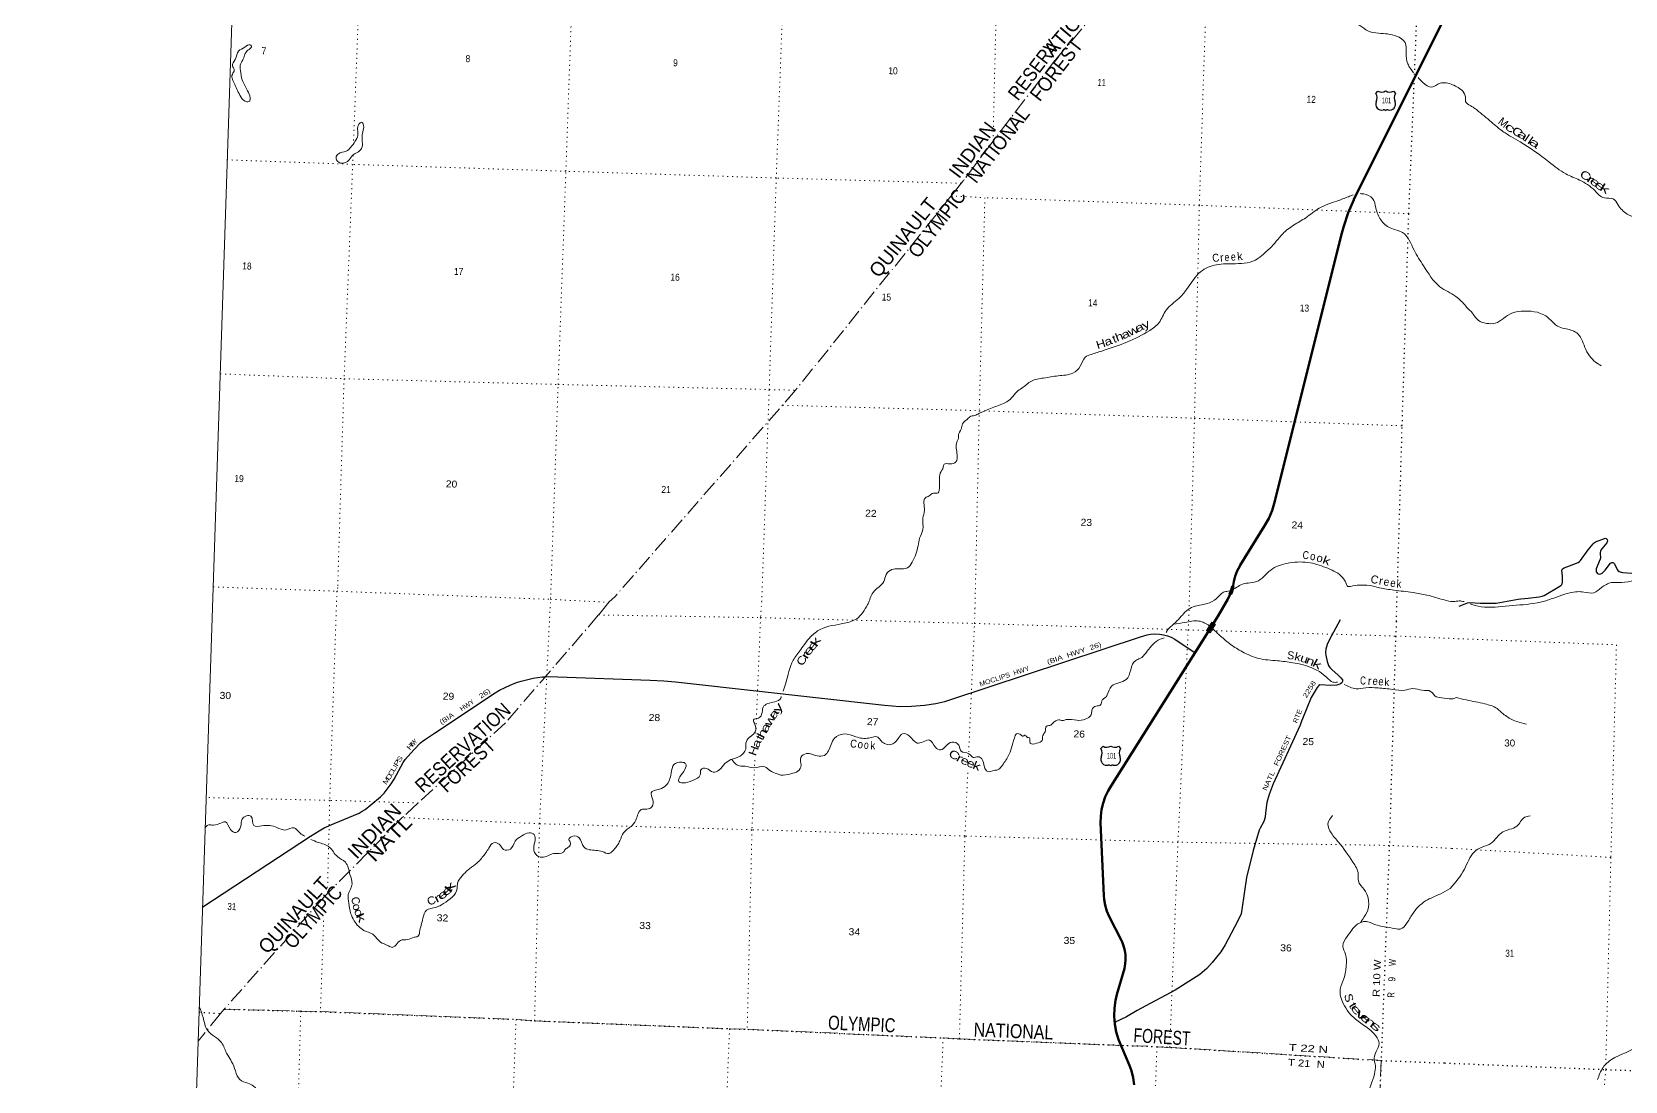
# Model space of a CAD drawing. Header units: feet. Extents: x -751810 to -497223, y -177792 to 12311.
# Drawn here: x -751810 to -711982, y -45968 to -19722 of the extents above; entities that cross this region are included whole.
import ezdxf
from ezdxf.enums import TextEntityAlignment as Align

# ---------------------------------------------------------------- set-up
doc = ezdxf.new("R2010")
doc.units = ezdxf.units.FT
doc.header["$LTSCALE"] = 80
doc.linetypes.add('DOT_DASHED', pattern=[7.7, 5, -1.2, 0.3, -1.2])
doc.linetypes.add('DOTTED', pattern=[1.5, 0.3, -1.2])
for name, color, linetype, lineweight in [('16', 7, 'Continuous', 25), ('20', 7, 'Continuous', 70), ('29', 7, 'Continuous', 25), ('39', 7, 'Continuous', 13), ('4', 7, 'Continuous', 13), ('44', 7, 'DOT_DASHED', 13), ('57', 7, 'Continuous', 13), ('6', 7, 'DOTTED', 25), ('7', 7, 'DOTTED', 13)]:
    doc.layers.add(name, color=color, linetype=linetype, lineweight=lineweight)
doc.layers.add('30', color=7, linetype='Continuous')
doc.layers.add('41', color=7, linetype='Continuous')

msp = doc.modelspace()

# ---------------------------------------------------------------- linework, layer by layer
at = {"layer": '16'}
for p, q in [((-718211.97, -21262.27), (-718160.66, -21203.51)), ((-717968.9, -21197.54), (-717969.18, -21197.74)), ((-717776.81, -21203.42), (-717725.42, -21262.27)), ((-725084.42, -37650.65), (-725033.11, -37591.89)), ((-724841.35, -37585.92), (-724841.63, -37586.12)), ((-724649.26, -37591.8), (-724597.87, -37650.65))]:
    msp.add_line(p, q, dxfattribs=at)
for centre, radius, start, end in [((-718065.76, -21527.8), 151.42, 159.09177, 283.81923), ((-718404.95, -21372.9), 222.05, 332.97043, 29.75871), ((-718069.58, -21045.85), 182.07, 239.97227, 303.45418), ((-717867.8, -21046.35), 181.52, 236.33975, 300.08743), ((-717867.81, -21045.85), 182.07, 236.54582, 236.59441), ((-717871.64, -21527.8), 151.42, 256.18077, 20.90823), ((-717532.45, -21372.9), 222.05, 150.24129, 207.02957), ((-725277.4, -37761.28), 222.05, 332.97043, 29.75871), ((-724942.03, -37434.23), 182.07, 239.97227, 303.45418), ((-724740.25, -37434.73), 181.52, 236.33975, 300.08743), ((-724740.26, -37434.23), 182.07, 236.54582, 236.59441), ((-724404.9, -37761.28), 222.05, 150.24129, 207.02957), ((-724938.21, -37916.18), 151.42, 159.09177, 283.81923), ((-724744.09, -37916.18), 151.42, 256.18077, 20.90823)]:
    msp.add_arc(centre, radius, start, end, dxfattribs=at)
for centre, major_axis, start_param, end_param in [((-718010.42, -21726.62), (-19.56, 51.67), 4.95877769, 6.28318531), ((-717926.97, -21726.62), (19.56, 51.67), 0, 1.32637542), ((-724882.87, -38115), (-19.56, 51.67), 4.95877769, 6.28318531), ((-724799.42, -38115), (19.56, 51.67), 0, 1.32637542)]:
    msp.add_ellipse(centre, major_axis=major_axis, ratio=0.929097, start_param=start_param, end_param=end_param, dxfattribs=at)
at = {"layer": '20'}
for points in [[(-722154.01, -34331.37), (-721917.79, -33916.12), (-721860.27, -33805.58), (-721814.61, -33689.63), (-721781.33, -33569.54), (-721763.47, -33468.52), (-721727.51, -33335.53), (-721677.84, -33207.04), (-721615.02, -33084.44), (-721601.84, -33062.25), (-720995.79, -32081.21), (-720892.67, -31893.56), (-720809.73, -31696.16), (-720754.79, -31518.52), (-719064.07, -24760.51), (-719017.43, -24582.86), (-718909.13, -24248.48), (-718766.47, -23927.26), (-718760.87, -23916.31), (-715766.56, -17897.55), (-715710.94, -17765.33), (-715673.47, -17643.99), (-715605.03, -17401.25)], [(-724254.39, -46060.08), (-724279.29, -45884.85), (-724322.37, -45713.18), (-724370.51, -45577.44), (-724650.75, -44924.66), (-724706.28, -44734.68), (-724741.64, -44539.95), (-724756.46, -44342.58), (-724750.56, -44144.75), (-724724.02, -43948.62), (-724689.93, -43801.01), (-724499.35, -43148.4), (-724479.69, -43036.55), (-724471.83, -42923.26), (-724475.85, -42809.77), (-724491.72, -42697.33), (-724519.25, -42587.15), (-724558.15, -42480.46), (-724570.43, -42452.66), (-724878.45, -41850.53), (-724935.87, -41712.15), (-724978.51, -41568.53), (-725005.9, -41421.24), (-725015.48, -41322.77), (-725094.11, -39505.2), (-725090.39, -39339.83), (-725069.41, -39175.76), (-725031.39, -39014.79), (-724976.75, -38858.67), (-724906.1, -38709.11), (-724829.86, -38582.11), (-722401.71, -34729.87), (-722154.01, -34331.37)]]:
    msp.add_lwpolyline(points, dxfattribs=at)
at = {"layer": '29'}
for p, q in [((-728837.02, -36423.27), (-724096, -34851.07)), ((-738663.81, -35852.78), (-736357.18, -35940.1)), ((-735493.07, -36003.92), (-730498.07, -36566.11)), ((-741745.72, -37265.52), (-740231.31, -36253.38)), ((-747539.83, -41607.3), (-744840.53, -39836.66))]:
    msp.add_line(p, q, dxfattribs=at)
for points in [[(-716133.03, -34085.13), (-715922.75, -34000.6), (-715868.23, -33995.03), (-715605.15, -34011.16), (-715379.33, -34016.36), (-715210, -34008.48), (-715111.47, -33998.16), (-714658.7, -33909.98), (-714590.5, -33903.48), (-714402.82, -33891.13), (-714129.76, -33857.26), (-714056.21, -33839.07), (-714005.01, -33819.37), (-713614.12, -33587.32), (-713585.13, -33562.28), (-713566.7, -33543.26), (-713558.55, -33530.76), (-713554.89, -33513.71), (-713551.9, -33496.23), (-713550.91, -33450.92), (-713546, -33333.82), (-713562.47, -33186.4), (-713559.05, -33169.28), (-713546.25, -33153.52), (-713502.93, -33129.88), (-713375.25, -33081.46), (-713152.46, -32991.99), (-713119.98, -32970.32), (-713100.42, -32949.03), (-712902.68, -32675.36), (-712778.18, -32526.23), (-712746.36, -32496.54), (-712720.76, -32480.78), (-712502.21, -32392.14), (-712485.1, -32390.33), (-712454.96, -32396.08), (-712435.27, -32421.69), (-712425.42, -32449.26), (-712430.12, -32478.56), (-712443.14, -32506.39), (-712565.52, -32649.49), (-712588.85, -32685.66), (-712596.72, -32713.24), (-712604.6, -32742.79), (-712608.91, -32783), (-712599.67, -32872.8), (-712607.67, -32907.82), (-712674.17, -33066.78), (-712709.16, -33153.79), (-712707.97, -33178.14), (-712704.64, -33230.87), (-712670.56, -33272.7), (-712655.74, -33282.06), (-712616.1, -33283.91), (-712586.29, -33279.39), (-712560.29, -33264.82), (-712481.47, -33185.4), (-712352.09, -33014.29), (-712316.52, -32993.45), (-712289.81, -32996.12), (-712271.11, -33004.14), (-712249.86, -33025.48), (-712184.98, -33170.37), (-712164.27, -33196.55), (-712129.55, -33217.93), (-712084.14, -33233.96), (-712040.76, -33241.21), (-711814.1, -33262.27)], [(-719102.03, -34428.56), (-719378.36, -34941.9), (-719432.01, -35049.72), (-719461.87, -35159.64), (-719470.1, -35249.8), (-719465.34, -35311.73), (-719427.25, -35473.69), (-719393.92, -35573.73), (-719360.59, -35621.37), (-719312.98, -35673.77), (-719152.86, -35814.47), (-719089.19, -35883.38), (-719050.9, -35928.39), (-719046.34, -35973.89), (-719060.62, -36002.47), (-719097.43, -36031.07), (-719189.18, -36064.4), (-719336.78, -36073.93), (-719611.9, -36059.14), (-719641.51, -36073.93), (-719682.9, -36120.84), (-719832.31, -36374.38), (-720049.47, -36902.38), (-720076, -36959.63), (-720105.74, -37064.79), (-720781.24, -38529.72), (-720884.22, -38798.79), (-720935.52, -38997.75), (-720976.31, -39253.1), (-720984.21, -39365.68), (-721011.74, -39476.54), (-721103.24, -39637.21), (-721129.42, -39693.08), (-721277.16, -40197.45), (-721444.27, -40877.67), (-721562, -41677.99), (-721579.37, -41785.65), (-721670.78, -41971.08), (-721979.32, -42557.38), (-722092.96, -42734.62), (-722303.26, -43000.07), (-722436.41, -43148.08), (-722611.44, -43296.17), (-723229.89, -43695.73), (-723964.51, -44081.17), (-724178.95, -44204.03), (-724449.08, -44359.04), (-724744.49, -44501.99)], [(-724096, -34851.07), (-723926.62, -34804.34), (-723844.49, -34790.06), (-723736.16, -34782.9), (-723620.7, -34790.06), (-723524.28, -34804.34), (-723425.49, -34832.93), (-723331.45, -34866.27), (-723239.79, -34913.92), (-722732.85, -35255.22)], [(-740231.31, -36253.38), (-740123.63, -36190.59), (-739981.97, -36119.13), (-739854.61, -36061.97), (-739696.29, -36000.04), (-739576.07, -35961.93), (-739410.61, -35919.05), (-739276.1, -35888.09), (-739172.54, -35871.42), (-739045.17, -35857.13), (-738988.04, -35852.36), (-738886.86, -35847.6), (-738663.81, -35852.78)], [(-736357.18, -35940.1), (-736014.56, -35952.4), (-735724.11, -35976.22), (-735493.07, -36003.92)], [(-730498.07, -36566.11), (-730112.83, -36595.52), (-729822.39, -36590.76), (-729493.85, -36562.17), (-729212.93, -36519.3), (-728989.14, -36471.66), (-728837.02, -36423.27)], [(-744840.53, -39836.66), (-744631.46, -39703.87), (-744499.33, -39632.42), (-744250.55, -39522.85), (-743631.58, -39265.61), (-743549.43, -39217.97), (-743480.39, -39170.33), (-743336.37, -39056), (-743098.29, -38853.54), (-743048.3, -38808.29), (-743003.08, -38760.65), (-742828.09, -38527.22), (-742755.49, -38417.66), (-742526.95, -37998.44), (-742475.75, -37922.22), (-742260.31, -37684.03), (-742091.27, -37507.78), (-742050.81, -37474.43), (-741993.66, -37431.56), (-741745.72, -37265.52)]]:
    msp.add_lwpolyline(points, dxfattribs=at)
at = {"layer": '39'}
msp.add_lwpolyline([(-721726.31, -33638.39), (-721816.85, -33690.95), (-721904.98, -33715.88)], dxfattribs=at)
for points in [[(-724390.79, -15437.44), (-724323.61, -15551.65), (-724210.11, -15662.87), (-724043.32, -15731.32), (-723964.29, -15933.92), (-723735.04, -16224.62), (-723414.7, -16407.32), (-723238.22, -16566.28), (-722752.84, -16807.37), (-722512.4, -16975.99), (-722462.8, -17075.55), (-722412.3, -17217.24), (-722142.24, -17404.68), (-721771.76, -17743.11), (-721658.07, -17924.54), (-721490.76, -17972.95), (-721370.99, -17919.85), (-721195.42, -17804), (-720982.38, -17791.4), (-720668.43, -17833.53), (-720582.88, -17880.23), (-720317.93, -17936.78), (-720067.42, -17949.2), (-719875.66, -18060.42), (-719774.63, -18265.59), (-719615.73, -18406.05), (-719441.41, -18570.98), (-719298.22, -19007.9), (-719100.61, -19357.95), (-718876.86, -19474), (-718612.39, -19567.02), (-718417.14, -19698.38), (-718147.72, -19755.42), (-717694.17, -19831.21), (-717483.44, -19985.04), (-717458.16, -20248.44), (-717415.04, -20520.33), (-717268.54, -20746.85)], [(-746596.35, -20692.09), (-746602.89, -20557.53), (-746511.83, -20373.32), (-746455.95, -20230.34), (-746325.2, -20063.19), (-746356.81, -20044.33), (-746482.76, -20103.28), (-746641.87, -20203.51), (-746729.65, -20415.89), (-746795.87, -20570.65), (-746748.59, -20682.17), (-746797.42, -20785.23), (-746739.74, -21037.43), (-746587.16, -21344.21), (-746431.91, -21470.54), (-746358.99, -21444.32), (-746353.16, -21374.27), (-746416.77, -21196.13), (-746550.23, -20925.94), (-746596.35, -20692.09)], [(-717158.88, -20864.05), (-717039.91, -20989.26), (-716816.12, -21103.3), (-716608.92, -21006.31), (-716452.25, -21000.29), (-716154.31, -21118.24), (-716011.14, -21246.26), (-715973.68, -21349.51), (-715970.58, -21461.92), (-715856.87, -21565.12), (-715783.76, -21609.11), (-715739.31, -21637.99)], [(-715739.31, -21637.99), (-715370.14, -21938.7), (-715067.8, -22191.65), (-714840.9, -22338.18), (-714609.67, -22472.77), (-713886.5, -22975.74), (-713466.95, -23273.93), (-713119.88, -23429.64), (-712741.55, -23692.6), (-712501.62, -23877.64), (-712285.51, -23901.37), (-712162.84, -24043.16), (-711934.33, -24280.12), (-711708.58, -24394.48), (-711515.74, -24614.44), (-711401.87, -24860.44), (-711319.28, -25075.5), (-711261, -25223.64), (-711228.23, -25425.34), (-711211.75, -25560.34)], [(-743732.68, -22466.3), (-743662.45, -22311.65), (-743637.18, -22033.49), (-743565.69, -21985.17), (-743521.28, -22052.5), (-743553.49, -22288.36), (-743570.55, -22636.93), (-743665.34, -22732.79), (-743779.46, -22800.07), (-743874.97, -22923.99), (-744071.88, -23011.22), (-744159.02, -22966.87), (-744206.66, -22869.37), (-744143.96, -22772.69), (-743955.59, -22705.31), (-743834.58, -22604.1), (-743732.68, -22466.3)], [(-718778.56, -23795.05), (-718899.9, -23846.05), (-719191.68, -23954.92), (-719629.76, -24134.26), (-719962.97, -24370.44), (-720268.86, -24559.18), (-720541.34, -24774.85), (-720865.89, -25141.62), (-720980.89, -25242.98), (-721163.42, -25394.76), (-721724.59, -25522.81), (-722194.77, -25546.88), (-722594.66, -25723.19), (-722947.36, -26169.48), (-723139.72, -26391.21), (-723458.34, -26683.92), (-723632.94, -26994.36), (-723866.8, -27190.96), (-725027.67, -27694.79), (-725325.1, -27789.48), (-725477.48, -27861.8), (-725601.72, -28087.28), (-725788.72, -28257), (-726153.71, -28325.88), (-726520.34, -28380.68), (-726821.32, -28457.22), (-727064.74, -28635.53), (-727189.4, -28722.6), (-727319.89, -28879.72), (-727485.54, -28999.84), (-727645.78, -29065.94), (-727966.21, -29196.14), (-728167.13, -29283.27), (-728268.49, -29322.79), (-728341.09, -29336.98), (-728423.18, -29407.09), (-728544.66, -29526.33), (-728578.22, -29659.86), (-728646.19, -29804.55), (-728643.74, -29864.78), (-728689.02, -29985.98), (-728681.08, -30299.09), (-728711.77, -30476.82), (-728855.61, -30529.3), (-729008.38, -30539.43), (-729026.34, -30613.18), (-729102.33, -30757.66), (-729119.45, -30953.79), (-729131.65, -31192.17), (-729157.32, -31253.69), (-729273.94, -31262.74), (-729377.98, -31328.28), (-729473.48, -31373.97), (-729497.68, -31688.26), (-729538.97, -31887.79), (-729538.33, -32172.63), (-729618.14, -32387.21), (-729657.22, -32578.77), (-729804.23, -32986.19), (-729922.33, -33129.59), (-730139.63, -33152.11), (-730314.72, -33171.7), (-730456.46, -33298.45), (-730515.13, -33471.45), (-730641.09, -33608.63), (-730781.04, -33743.45), (-730852.91, -33884.03), (-730877.1, -33965.64), (-730895.89, -34007.53), (-730920.11, -34049.82)], [(-715898.02, -26661.89), (-715960.62, -26586.73), (-716217.42, -26339.72), (-716610.5, -26099), (-717022.23, -25570.96), (-717257, -25183.85), (-717548.48, -24739.12), (-717854.6, -24626.99), (-718088.25, -24428.45), (-718212.86, -24126.4), (-718297.02, -23889.56), (-718516.86, -23777.63), (-718602.9, -23768.57)], [(-715898.02, -26661.89), (-715826.55, -26726.94), (-715649.59, -26940.45), (-715450.85, -27013.94), (-715227.98, -27009.73), (-714813.81, -26755.46), (-714497.45, -26707.5), (-714177.16, -26737.98), (-714016.26, -26800.44), (-713839.28, -26937.63), (-713674.56, -27082.53), (-713497.5, -27141.4), (-713193.44, -27253.8), (-713071.04, -27405.62), (-712990.29, -27614.61), (-712873.45, -27824.54), (-712719.23, -27987.24), (-712579.03, -28073.26)], [(-721726.31, -33638.39), (-721585.61, -33553.58), (-721407.84, -33507.99), (-721200.25, -33473.18), (-720841.58, -33183.5), (-720437.94, -33017.32), (-719913.62, -32994.64), (-719463.38, -33120.49), (-719085.55, -33330.74), (-718958.09, -33522.55), (-718917.74, -33591.78), (-718851.51, -33591.47), (-718623.97, -33561.19), (-718373.36, -33569.61), (-718123.99, -33626.14), (-717762.33, -33685.54), (-717284.35, -33747.92), (-716938.83, -33810.92), (-716502.52, -33932.4), (-716280.76, -33970.17), (-716129.29, -33951.96)], [(-715858.05, -34030.82), (-715810.42, -34048.14), (-715500.95, -34108.46), (-714791.57, -34072.8), (-714100.95, -33988.45), (-713562.47, -33813.75), (-713172.79, -33725.54), (-713014.46, -33733.7), (-712766.05, -33750.25), (-712571.95, -33620.77), (-712321.86, -33498.77), (-712159.25, -33497), (-711829.17, -33461.46), (-711503.62, -33369.56)], [(-723041.62, -34302.68), (-723021.81, -34278.95), (-722861.06, -34142.73), (-722686.79, -34076.99), (-722434.51, -34021.27), (-722196.56, -33898.99), (-722025.91, -33740.89), (-721904.98, -33715.88)], [(-730920.11, -34049.82), (-731190.82, -34400.2), (-731499.53, -34516.48), (-732100.27, -34669.39), (-732347.18, -34857.82), (-732590.24, -35172.68), (-732775.55, -35439.28), (-732964.97, -36012.46), (-733029.52, -36209.68)], [(-716129.29, -33951.96), (-716011.11, -33972.59), (-716008.64, -33973.03)], [(-723041.62, -34302.68), (-723343.28, -34604.61), (-723443.29, -34717.63), (-723455.37, -34750.96)], [(-722289.15, -34660.56), (-722379.73, -34579.73), (-722636.48, -34459.15), (-722984.62, -34493.96), (-723276.92, -34538.6)], [(-723504.92, -34882.84), (-723655.19, -34939.27), (-723962.63, -35260.05), (-724109.51, -35395.61), (-724217.36, -35442.23), (-724341.5, -35678.75), (-724453.89, -35923.67), (-724818.34, -36088.25), (-724927.74, -36303.2), (-724998.83, -36391.1), (-725052.38, -36433.46), (-725094.55, -36556.37), (-725214.02, -36590.59), (-725296.14, -36648.06), (-725331.42, -36805.27), (-725467.23, -36909.12), (-725690.94, -36941.95), (-725953.14, -36925.43), (-726046.1, -36946.47), (-726139.87, -36931.4), (-726285.03, -37014.89), (-726363.09, -37070.49), (-726448.03, -37091.79), (-726480.64, -37229.05), (-726537.85, -37321.41), (-726555.97, -37445.1), (-726692.66, -37514.84), (-726851.27, -37519.72), (-726862.52, -37435.16), (-726874.62, -37376.64), (-726922.51, -37369.07), (-726976.89, -37315.19), (-727047.87, -37338.94), (-727088.82, -37303.54), (-727192.41, -37282.14), (-727250.01, -37386.51), (-727403.41, -37840.58), (-727574.36, -38097.63), (-727667.37, -38180.81), (-727750.04, -38194.17), (-727915.52, -38224.88), (-727999.84, -38105.88), (-728061.55, -37909.44), (-728156, -37854.26), (-728278.87, -37870.32), (-728388.16, -37778.57), (-728576.65, -37716.33), (-728639.81, -37563.94), (-728813.8, -37488.14), (-728955.16, -37577.77), (-729091.03, -37683.61), (-729225.15, -37615.12), (-729369.66, -37436.03), (-729531.6, -37480.9), (-729680.99, -37510.13), (-729873.78, -37335.49), (-730046.44, -37279.78), (-730156.73, -37400.49), (-730338.13, -37548.95), (-730495.75, -37523.79), (-730597.22, -37438.32), (-730662.96, -37364.02), (-730884.28, -37384.91), (-731210.2, -37354.29), (-731502.73, -37284.67), (-731742.79, -37387.13), (-731830.43, -37550.67), (-731999.77, -37819.8), (-732178.75, -37834.04), (-732447.51, -37773.2), (-732589.06, -37868.84), (-732581.58, -38067.54), (-732660.68, -38215.31), (-732835.23, -38277.81), (-733087.13, -38313.74), (-733178.37, -38282.71), (-733360.11, -38198.64), (-733487.5, -38108.31), (-733758.97, -38129.58), (-733982.24, -38088.26), (-734118.48, -38083.84), (-734211.2, -38036.73), (-734273.19, -37970.58), (-734315.88, -37920.21)], [(-719173.99, -35989.03), (-719291.31, -35986.87), (-719436, -35873.93), (-720288.15, -35501.51), (-720673.65, -35452.92), (-721147.03, -35393.47), (-721550.66, -35226.03), (-721843.5, -35044.14), (-722093.34, -34835.58), (-722292.33, -34657.81)], [(-716700.1, -36357.26), (-716704.11, -36355.42), (-716844, -36218.59), (-717055.71, -36191.67), (-717288.94, -36148.03), (-717490.88, -36189.59), (-717795.09, -36169.7), (-718158.94, -36133.84), (-718467.69, -36129.84), (-718709.1, -36152.08), (-719002.12, -36045.15)], [(-733075.65, -36350.61), (-733087.67, -36387.34), (-733241.11, -36478.58), (-733528.31, -36611.59), (-733568.59, -36798.71), (-733645.7, -36886.42), (-733771.44, -36928.44), (-733748.1, -37011.39), (-733729.27, -37230.49), (-733831.08, -37337.44), (-733949.78, -37469.9), (-733966.15, -37661.81), (-734106.41, -37839.68), (-734335.92, -37926.45), (-734483.61, -38025.89), (-734633.29, -38185.41), (-734781.6, -38242.74), (-734950.86, -38145.04), (-735082.15, -38172.86), (-735100.48, -38302.56), (-735295.84, -38448.57), (-735538.45, -38506.85), (-735639.51, -38469.5), (-735611.83, -38360.14), (-735485.2, -38169.81), (-735468.35, -38024.02), (-735561.59, -37992.94), (-735759.92, -38046.64), (-735829.37, -38266.89), (-735953.63, -38567.56), (-736121.23, -38662.35), (-736331.03, -38759.78), (-736293.85, -38909.32), (-736308.35, -39105.3), (-736436.56, -39161.28), (-736579.47, -39176.69), (-736637.82, -39242.95), (-736694.81, -39389.44), (-736805.14, -39572.29), (-737019.73, -39753.75), (-737110.63, -39955.27), (-737260.42, -40178.93), (-737379.87, -40273.28), (-737550.78, -40225.64), (-737714.28, -40196.28), (-738014.3, -40110.38), (-738126.97, -39878.21), (-738290.27, -39842.84), (-738385.22, -39923.95), (-738342.11, -40015.56), (-738389.36, -40110.24), (-738469.49, -40167.78), (-738524.03, -40240.18), (-738759.9, -40276.63), (-739059.8, -40369.14), (-739215.63, -40289.92), (-739260.67, -40196.24), (-739239.7, -39986.45), (-739257.52, -39797.44), (-739378.55, -39757.43), (-739561.58, -39833.68), (-739726.3, -39962.65), (-739849.25, -40163.12), (-740018.08, -40173.68), (-740126.04, -40041.89), (-740265.3, -40007.31), (-740386.07, -40141.7), (-740549.95, -40366.91), (-740649.96, -40479.93), (-740816.81, -40612.84), (-741121.79, -40919.67), (-741169.1, -41016.35), (-741177.54, -41150.39), (-741522.97, -41528.07), (-741710.53, -41620.21), (-741943.52, -41690.83), (-742032.48, -41894.41), (-742118.12, -42240.43), (-742157.76, -42347.39), (-742250.72, -42368.43), (-742425.14, -42426.92), (-742559.84, -42436.58), (-742676.95, -42520.98), (-742800.6, -42621.21), (-742897.59, -42581.98), (-743095.03, -42487.38), (-743289.23, -42294.65), (-743508.72, -42199.34), (-743749.35, -41954.99), (-743843.51, -41769.52)], [(-716205.38, -36370.74), (-716240.8, -36388.21), (-716434.65, -36398.52), (-716700.1, -36357.26)], [(-716205.38, -36370.74), (-715951.94, -36432.73), (-715491.3, -36530.58), (-715184.39, -36648.24), (-715032.99, -36777.58), (-714777.66, -36936.11), (-714444.22, -37042.42)], [(-744984.19, -39839.6), (-745105.03, -39764.15), (-745255.13, -39632.99), (-745477.51, -39685.91), (-745682.09, -39625.16), (-746063.64, -39578.7), (-746263.99, -39572.21), (-746334.52, -39339.39), (-746442.58, -39331.88), (-746555.56, -39412.41), (-746590.22, -39611.74), (-746706.98, -39746.27), (-746846.99, -39673.57), (-746973, -39481.06), (-747133.2, -39533.99), (-747310.64, -39562.31), (-747408.94, -39563.14), (-747474.43, -39627.51)], [(-719295.2, -39322.32), (-719410.34, -39529.07), (-719331.73, -39760.13), (-719144.86, -39992.71), (-718788.15, -40487.38), (-718653.68, -40788.41), (-718651.36, -40960.88), (-718504.09, -41178.14), (-718406.66, -41385.76), (-718416.65, -41688.13), (-718542.46, -41914.57), (-718587.95, -41990.48)], [(-716356.67, -41147.37), (-715999, -40663.6), (-715754.78, -40237.08), (-715559.78, -40115.63), (-715331.15, -40015.3), (-715040.77, -39733.26), (-714690.02, -39592.07), (-714492.03, -39367.87), (-714359.97, -39331.32)], [(-743843.51, -41769.52), (-743889.27, -41515.47), (-743900.29, -41302.63), (-743805.01, -41029.09), (-743857.51, -40796.86), (-743973.74, -40490.4), (-744169.73, -40351.75), (-744374.5, -40114.58), (-744651.35, -39995.35), (-744837.34, -39920.68)], [(-716356.67, -41147.37), (-716590.03, -41280.31), (-716971.04, -41460.39), (-717300.92, -41792.47), (-717449.1, -42028.21), (-717602, -42163.57), (-717735.97, -42151.21), (-718245.97, -42046.47), (-718520.47, -41977.43), (-718609.69, -42006.61), (-718929.94, -42351.02), (-719038.06, -42588.07), (-718968.8, -42798.79), (-718951.82, -43073.96), (-719012.63, -43396.73), (-719105.9, -43670.33), (-719027.39, -44025.68), (-718721.52, -44420.47), (-718211.83, -44837.91), (-718131.89, -45028.94), (-718206.63, -45226.97), (-718256.07, -45387.73), (-718226.55, -45587.14), (-718249.06, -45782.86), (-718450.84, -46365.65), (-718480.35, -46591.21), (-718342.68, -46673.85), (-718178.29, -46797.45), (-718143.01, -47065.2), (-718264.43, -47462.18), (-718217.5, -47620.05), (-718009.34, -47815.23), (-717898.6, -48045.34), (-717829.77, -48390.35), (-717745.59, -48695.77), (-717597.58, -48768.73), (-717487.56, -48838.44), (-717646.2, -48965.6), (-717738.72, -49094.9), (-717744.12, -49136.82), (-717696.26, -49266.66), (-717717.73, -49370.2), (-718156.59, -49722.8), (-718429.5, -49955.79)], [(-709114.84, -42177.11), (-709586.57, -42389.45), (-710012.32, -42683.75), (-710331.05, -43039.59), (-710716.29, -43395.54), (-711064.36, -43927.97), (-711225.81, -44211.68), (-711393.18, -44491.2), (-711506.23, -44842.83), (-711655.79, -45064.38), (-712319.24, -45424.47), (-712534.66, -45623.98), (-712669.5, -45928.22)], [(-747622.68, -44115.76), (-747529.84, -44376.16), (-747420.02, -44694.44), (-747069.17, -45002.49), (-746941.49, -45269.72), (-746915.13, -45318.2)], [(-746915.13, -45318.2), (-746816.24, -45481.77), (-746719.6, -45713.42), (-746610.34, -45927.44), (-746408.82, -46020.18), (-746268.75, -46090.87), (-746113.49, -46248.25), (-745823.38, -46269.69), (-745678.92, -46268.36), (-745562.75, -46394.4), (-745488.6, -46456.95), (-745331.62, -46562.26), (-745269.8, -46694.57), (-745336.01, -46816.7), (-745454.73, -46889.02), (-745444.7, -46949.49), (-745483.6, -47034.42), (-745495.34, -47086.16), (-745342.99, -47149.23), (-745293.81, -47239.03), (-745280.87, -47393.8), (-745209.74, -47608.59), (-745239.14, -47770), (-745223.14, -47892.8), (-745273.33, -48015.45), (-745250.75, -48242.7), (-745422.43, -48521.78), (-745569.47, -48783.62), (-745653.39, -49077.57), (-745587.55, -49270.14), (-745417.43, -49341.81), (-745335.41, -49591.03), (-745126.08, -49872.44), (-744881.35, -49992.63), (-744443.46, -50155.17), (-743948.69, -50477.91), (-743532.3, -50866.27), (-743423.72, -51040.18), (-743198.92, -51277.99), (-743014.31, -51518.52), (-742908.29, -51648.24), (-742803.52, -51816.01), (-742667.92, -51900.59), (-742526.47, -52111.65), (-742416.02, -52289.63), (-742239.78, -52479.76), (-742138.22, -52623.38), (-741942.5, -52770.04), (-741833.31, -52986.07), (-741785.1, -53166.04)]]:
    msp.add_spline(points, degree=3, dxfattribs=at)
at = {"layer": '4'}
msp.add_lwpolyline([(-745759.2, 12310.88), (-714696.48, 11306.43), (-683632.43, 10344.71), (-652567.08, 9425.72), (-621500.49, 8549.46), (-590432.73, 7715.93), (-559363.85, 6925.15), (-528293.92, 6177.09), (-497222.97, 5471.78), (-501256.99, -177792.42), (-532580.02, -177081.38), (-563902.02, -176327.26), (-595222.97, -175530.05), (-626542.79, -174689.77), (-657861.41, -173806.4), (-689178.81, -172879.95), (-720494.9, -171910.43), (-751809.61, -170897.82)], close=True, dxfattribs=at)
msp.add_lwpolyline([(-745759.2, 12310.88), (-714696.48, 11306.43), (-683632.43, 10344.71), (-652567.08, 9425.72), (-621500.49, 8549.46), (-590432.73, 7715.93), (-559363.85, 6925.15), (-528293.92, 6177.09), (-497222.97, 5471.78), (-501256.99, -177792.42), (-532580.02, -177081.38), (-563902.02, -176327.26), (-595222.97, -175530.05), (-626542.79, -174689.77), (-657861.41, -173806.4), (-689178.81, -172879.95), (-720494.9, -171910.43), (-751809.61, -170897.82)], close=True, dxfattribs=at)
at = {"layer": '44'}
for points in [[(-715298.08, -7702.52), (-715355.1, -7776.06), (-715385.45, -7810.95), (-719975.48, -13163.71), (-720378.75, -13702.98), (-721276.28, -14846.46), (-724444.48, -18356.68), (-724766.61, -18707.47), (-726235.19, -20439.95), (-727783.4, -22453.31), (-728560.83, -23492.47), (-728828.3, -23824.61), (-732718.79, -28685.37), (-737230.47, -33845.2)], [(-737230.47, -33845.2), (-737390.93, -33990.64), (-737642.07, -34307.24), (-739968.96, -37004.82), (-742149.73, -39008.06), (-742548.98, -39375.97), (-744420.75, -41271.71), (-744495.59, -41351.47), (-745331.77, -42292.28), (-746999.38, -44164.85), (-747093.24, -44274.06), (-747650.8, -44967.44)], [(-746999.38, -44164.85), (-745087.73, -44218.83), (-744594.66, -44228.81), (-739707.19, -44423.4), (-739242.97, -44456.5), (-734369.72, -44656.65), (-733908.91, -44671.59), (-729030.19, -44887.96), (-728623.8, -44911.16), (-723684.18, -45105.44), (-723341.77, -45122.56), (-718081.67, -45451.52), (-718284.51, -50498.43), (-716654.65, -50567.16)]]:
    msp.add_lwpolyline(points, dxfattribs=at)
at = {"layer": '57'}
for p, q in [((-721887.3, -33778.7), (-721817.39, -33792.22)), ((-721822.62, -33587.5), (-721753.69, -33600.83)), ((-721816.88, -33596.75), (-721763.71, -33607.04))]:
    msp.add_line(p, q, dxfattribs=at)
for points in [[(-721887.3, -33778.7), (-721847.85, -33678.51), (-721822.62, -33587.5)], [(-721876.33, -33772.68), (-721840.25, -33681.05), (-721816.88, -33596.75)], [(-721763.71, -33607.04), (-721788.97, -33698.21), (-721822.4, -33783.11), (-721876.33, -33772.68)], [(-721817.39, -33792.22), (-721781.37, -33700.75), (-721753.69, -33600.83)]]:
    msp.add_lwpolyline(points, dxfattribs=at)
for points in [[(-722313.89, -34485.46), (-722224.57, -34540.67), (-722356, -34753.33), (-722445.32, -34698.13)], [(-722311.29, -34496.47), (-722235.58, -34543.26), (-722358.59, -34742.31), (-722434.3, -34695.53)]]:
    msp.add_lwpolyline(points, close=True, dxfattribs=at)
at = {"layer": '6'}
msp.add_line((-717700.66, -34473.07), (-717676.94, -33672.95), dxfattribs=at)
for points in [[(-717667.74, -33362.83), (-717555.49, -29576.94), (-717389.83, -24269.82), (-717177.1, -19082.24), (-717168.67, -18911.97), (-716961.25, -13774.4), (-716777.62, -8547.98), (-716755.05, -7986.93), (-716623.28, -3999.37)], [(-717700.66, -34473.07), (-717720.91, -34835.06), (-717759.86, -36134.46)], [(-717759.86, -36134.46), (-717877.87, -40071.89), (-718081.67, -45451.52), (-718284.51, -50498.43), (-718504.18, -55751.26), (-718505.9, -55803.32), (-718783.58, -61112.4), (-719194.01, -66493.35), (-719451.26, -71791.07), (-719727.4, -75571.81)], [(-747626.9, -44243.75), (-747093.24, -44274.06), (-746999.38, -44164.85), (-745087.73, -44218.83), (-744594.66, -44228.81), (-739707.19, -44423.4), (-739242.97, -44456.5), (-734369.72, -44656.65), (-733908.91, -44671.59), (-729030.19, -44887.96), (-728623.8, -44911.16), (-723684.18, -45105.44), (-723341.77, -45122.56), (-718081.67, -45451.52), (-716494.72, -45513.47)], [(-716494.72, -45513.47), (-712467.67, -45676.3), (-707257.77, -45865.62), (-704605.78, -45954.65)]]:
    msp.add_lwpolyline(points, dxfattribs=at)
at = {"layer": '7'}
for p, q in [((-732718.79, -28685.37), (-733039.59, -29062.28)), ((-723159.91, -39981.77), (-723352.15, -44780.57)), ((-712338.84, -40371.06), (-716324.83, -40145.49)), ((-744516.41, -41956.26), (-744594.66, -44228.81)), ((-723364.76, -45095.38), (-723365.74, -45119.78))]:
    msp.add_line(p, q, dxfattribs=at)
for points in [[(-727478.31, -12270.37), (-727496.33, -12927.09), (-727682, -18231.69), (-727783.4, -22453.31), (-728560.83, -23492.47), (-728828.3, -23824.61), (-727986.68, -23870.22), (-728126.79, -29198.05), (-728234.37, -34136.5)], [(-732833.34, -12451.14), (-732843.67, -12756.12), (-733002.03, -18091.51), (-733203.27, -23377.66), (-733378.8, -28678.51), (-733564.98, -33964.32)], [(-743514.03, -15652.98), (-743590.05, -17738.27), (-743769.91, -22513.78)], [(-722324.05, -15532.6), (-722452.3, -18760.69), (-722625.83, -24061.59), (-722747.79, -29385.87), (-722886.61, -34307.98)], [(-738838.03, -33792.77), (-738654.78, -28541.46), (-738460.36, -23209.01), (-738273.68, -17942.54), (-738264.04, -17650.78)], [(-728577.34, -23510.1), (-733203.27, -23377.66), (-738460.36, -23209.01), (-743789.6, -23036.5), (-746922.81, -22923.74)], [(-743780.87, -22804.68), (-743789.6, -23036.5), (-744004.84, -28398.51), (-744165.29, -33618.2)], [(-717389.83, -24269.82), (-722625.83, -24061.59), (-727986.68, -23870.22)], [(-747099.61, -28277.45), (-744004.84, -28398.51), (-738654.78, -28541.46), (-732718.79, -28685.37)], [(-733039.59, -29062.28), (-728126.79, -29198.05), (-722747.79, -29385.87), (-717555.49, -29576.94)], [(-747275.52, -33603.94), (-744185.11, -33714.16), (-738842.64, -33917.5), (-737390.93, -33990.64), (-737642.07, -34307.24), (-733594.8, -34374.35), (-728246.4, -34519.75), (-722904.55, -34680.98), (-722448.09, -34694.55)], [(-744165.29, -33618.2), (-744185.11, -33714.16), (-744363.91, -38944.26), (-744420.75, -41271.71), (-744447.1, -41299.8)], [(-739242.97, -44456.5), (-739120.3, -39529.27), (-739120.3, -39529.27), (-738838.03, -33792.77)], [(-733564.98, -33964.32), (-733594.8, -34374.35), (-733712.33, -37269.35)], [(-728396.84, -37854.73), (-728246.4, -34519.75), (-728234.37, -34136.5)], [(-722886.61, -34307.98), (-722904.55, -34680.98), (-723160.2, -39990.77)], [(-722318.44, -34698.4), (-717720.91, -34835.06), (-716158.85, -34900.93)], [(-716158.85, -34900.93), (-712199.59, -35054.02), (-712338.84, -40371.06), (-712467.67, -45676.3), (-712875.24, -50760.5)], [(-733739.47, -37937.85), (-733810.17, -39679.44), (-733926.81, -44667.01)], [(-728623.8, -44911.16), (-728486.22, -39836.08), (-728411.74, -38184.96)], [(-716324.83, -40145.49), (-717877.87, -40071.89), (-723160.2, -39990.77), (-728486.22, -39836.08), (-733810.17, -39679.44), (-739120.3, -39529.27), (-742548.98, -39375.97), (-742149.73, -39008.06), (-744363.91, -38944.26), (-747449.54, -38873.56)], [(-745087.73, -44218.83), (-745233.98, -49313.68), (-745399, -54612.38)], [(-740591.43, -66719.98), (-740539.38, -65424.21), (-740328.54, -60135.01), (-740118.85, -54819.71), (-739886.32, -49481.1), (-739707.19, -44423.4)], [(-734369.72, -44656.65), (-734572.65, -49645.42), (-734784, -55010.78), (-734976.26, -60344.68), (-735186.02, -65661.98), (-735414.14, -70988.7), (-735719.85, -76599.56)], [(-730351.19, -76859.88), (-730069.52, -71248.24), (-729796.7, -65965.06), (-729601.85, -60613.2), (-729439.51, -55274.32), (-729235.03, -49934.8), (-729030.19, -44887.96)], [(-723684.18, -45105.44), (-723875.65, -50172.76), (-724124.54, -55520.87), (-724224.7, -60859.76), (-724507.65, -66206.76), (-724769.11, -71510.35), (-725040.36, -77110.3)]]:
    msp.add_lwpolyline(points, dxfattribs=at)

# ---------------------------------------------------------------- texts
at = {"layer": '16', "width": 0.6}
for p in [(-717949.1, -21509.31), (-724821.56, -37897.69)]:
    msp.add_text('101', height=140, dxfattribs=at).set_placement(p, align=Align.CENTER)
at = {"layer": '30'}
for s, rotation, width, p in [('(BIA  HWY  26)', 18.346, 1.3, (-726413.16, -35543.33)), ('MOCLIPS  HWY', 18.346, 1.1, (-728099.41, -36101.05)), ('26)', 33.756, 1.3, (-740583.75, -36404.74)), ('HWY', 33.756, 1.05, (-741061.79, -36724.23)), ('(BIA', 33.756, 1.25, (-741568.21, -37054.39))]:
    msp.add_text(s, height=120, rotation=rotation, dxfattribs=dict(at, width=width)).set_placement(p)
for s, rotation, width, p in [('2258', 57.989, 1.3, (-719826.31, -36198.74)), ('RTE', 67.643, 1.1, (-720116.52, -36860.7)), ('NATL   FOREST', 65.245, 1.25, (-720635.72, -38035.03)), ('H', 48.112, 1.5, (-742309.55, -37633.19)), ('C', 60.996, 1.2, (-742776.68, -38290.86)), ('L', 60.84, 1.5, (-742717, -38186.79)), ('P', 58.454, 1.4, (-742632.81, -38039.9)), ('S', 55.454, 1.45, (-742569.68, -37947.14)), ('M', 54.698, 1.3, (-742902.57, -38492.35)), ('O', 58.404, 1.2, (-742830.67, -38386.88))]:
    msp.add_text(s, height=120, rotation=rotation, dxfattribs=dict(at, width=width)).set_placement(p, align=Align.CENTER)
for s, rotation, p in [('W', 45.576, (-742254.15, -37574.76)), ('Y', 44.966, (-742191.94, -37513.93)), ('I', 59.894, (-742680.56, -38121.5))]:
    msp.add_text(s, height=120, rotation=rotation, dxfattribs=at).set_placement(p, align=Align.CENTER)
at = {"layer": '41'}
for s, rotation, p in [('M', 321.813, (-715088.88, -22068.86)), ('r', 5.698, (-722055.66, -25465.61)), ('k', 6.445, (-721602.33, -25433.26)), ('C', 347.226, (-718266.88, -33516.84)), ('S', 352.807, (-720352.86, -35416.57)), ('r', 356.529, (-718375.59, -36056.31)), ('C', 283.301, (-743811.51, -41476.8))]:
    msp.add_text(s, height=200, rotation=rotation, dxfattribs=at).set_placement(p, align=Align.CENTER)
for s, rotation, width, p in [('c', 325.77, 1.8, (-714913.61, -22199.77)), ('C', 326.836, 1.4, (-714726.95, -22313.62)), ('a', 327.988, 1.65, (-714600.11, -22387.44)), ('l', 326.67, 1.35, (-714490.06, -22460.91)), ('l', 325.432, 1.4, (-714406.55, -22518.99)), ('a', 325.35, 1.75, (-714300.68, -22584.06)), ('C', 328.45, 1.35, (-713026.49, -23399.34)), ('r', 325.886, 1.8, (-712902.24, -23487.94)), ('e', 324.475, 1.65, (-712791.03, -23562.7)), ('e', 322.724, 1.75, (-712670.37, -23651.06)), ('k', 327.694, 1.75, (-712545.05, -23729.35)), ('C', 8.046, 0.9, (-722202.47, -25471.59)), ('e', 2.918, 0.8, (-721932.32, -25456.5)), ('e', 3.754, 0.8, (-721771.47, -25445.37)), ('a', 25.476, 1.45, (-724084.81, -27203.39)), ('y', 26.101, 1.45, (-723924.38, -27125.49)), ('H', 17.687, 1.2, (-725060.1, -27624.95)), ('a', 20.748, 1.3, (-724870.75, -27553.17)), ('t', 21.434, 1.15, (-724715.77, -27496.09)), ('h', 21.434, 1.3, (-724592.54, -27438.77)), ('a', 24.253, 1.4, (-724433.01, -27375.09)), ('w', 25.476, 1.4, (-724239.9, -27280.82)), ('C', 355.705, 0.8, (-719972.77, -32909.59)), ('o', 351.869, 0.9, (-719801.34, -32935.41)), ('o', 345.754, 1.05, (-719637.57, -32980.89)), ('k', 339.518, 1.4, (-719478.92, -33038.8)), ('r', 349.451, 1.1, (-718102.12, -33550.39)), ('e', 350.92, 0.95, (-717961.68, -33574.93)), ('e', 352.417, 0.9, (-717797.29, -33604.41)), ('k', 357.574, 0.9, (-717640.1, -33625.07)), ('e', 53.328, 1.7, (-732217, -35135.33)), ('k', 58.243, 1.75, (-732134, -35027.21)), ('C', 62.645, 1.25, (-732479.4, -35492.68)), ('r', 58.829, 1.7, (-732392.25, -35366.28)), ('e', 52.353, 1.75, (-732317.43, -35254.93)), ('k', 346.871, 1.15, (-720188.7, -35450.79)), ('u', 341.145, 1.3, (-720032.98, -35492.55)), ('n', 336.7, 1.4, (-719885.84, -35548.97)), ('k', 331.312, 1.65, (-719726.59, -35625.12)), ('C', 359.898, 0.75, (-718534.07, -36046.71)), ('e', 354.363, 0.85, (-718237.59, -36056.96)), ('e', 355.055, 0.85, (-718093, -36068.62)), ('k', 357.769, 0.9, (-717942.6, -36085.68)), ('y', 55.754, 1.75, (-733079.65, -36683.59)), ('a', 63.352, 1.5, (-733387.65, -37168.07)), ('w', 60.152, 1.5, (-733276.69, -36985.68)), ('a', 58.95, 1.6, (-733180.23, -36837.26)), ('t', 63.755, 1.3, (-733524.8, -37419.8)), ('h', 62.552, 1.5, (-733466.54, -37312.32)), ('C', 353.151, 0.85, (-731281.1, -37624.42)), ('H', 70.159, 1.25, (-733674.62, -37736.25)), ('a', 66.954, 1.4, (-733606.54, -37559.38)), ('o', 351.19, 0.9, (-731112.46, -37640.96)), ('o', 354.931, 0.8, (-730957.65, -37656.32)), ('k', 358.534, 0.9, (-730788.13, -37668.82)), ('C', 329.854, 1.35, (-728802.94, -37893.57)), ('r', 332.548, 1.55, (-728661.36, -37975)), ('e', 333.92, 1.35, (-728527.15, -38040.21)), ('e', 335.897, 1.3, (-728376.18, -38113.14)), ('k', 338.385, 1.4, (-728223.9, -38175.09)), ('k', 53.271, 1.95, (-741273.32, -41171.55)), ('C', 20.331, 1.1, (-741788.43, -41543.08)), ('r', 26.993, 1.55, (-741631.45, -41478.8)), ('e', 39.571, 1.8, (-741482.01, -41373.91)), ('e', 44.741, 2.05, (-741359.56, -41264.91)), ('o', 288.691, 1.15, (-743779.15, -41642.24)), ('o', 294.894, 1.3, (-743727.46, -41793.8)), ('k', 297.36, 1.6, (-743670.58, -41927.32)), ('S', 286.065, 1.2, (-718982.54, -43911.03)), ('t', 300.93, 1.45, (-718872.05, -44115.62)), ('e', 308.852, 1.8, (-718778.74, -44243.43)), ('v', 315.104, 2.2, (-718642.31, -44384.73)), ('e', 320.979, 1.8, (-718534.01, -44468.83)), ('n', 324.04, 1.8, (-718409.59, -44566.28)), ('s', 322.952, 2, (-718274.42, -44671.35))]:
    msp.add_text(s, height=200, rotation=rotation, dxfattribs=dict(at, width=width)).set_placement(p, align=Align.CENTER)
at = {"layer": '44'}
for s, rotation, width, p in [('ATION', 49.713, 1.05, (-725800.06, -19800.45)), ('OLYMPIC   NATIONAL   FOREST', 52.199, 0.95, (-727585.4, -22736.11)), ('RESERV', 52.441, 0.9, (-726631.98, -20780.13)), ('RESERVATION', 42.57, 0.9, (-740920.69, -37754.61)), ('FOREST', 42.57, 0.9, (-740814.73, -38193.29)), ('INDIAN', 46.342, 1.05, (-743119.8, -39832.85)), ('NATL', 45.365, 1.15, (-742758.07, -40019.96)), ('OLYMPIC', 48.37, 0.9, (-744648.92, -41979.27)), ('OLYMPIC', 357.461, 0.8, (-731071.24, -44713.12)), ('NATIONAL', 357.748, 0.85, (-727278.69, -44889.01)), ('FOREST', 356.421, 0.75, (-723570, -45034.14))]:
    msp.add_text(s, height=350, rotation=rotation, dxfattribs=dict(at, width=width)).set_placement(p, align=Align.CENTER)
for s, rotation, p in [('INDIAN', 53.199, (-728158.97, -22780.34)), ('QUINAULT', 51.327, (-729898.19, -24973.89)), ('QUINAULT', 47.842, (-745131.28, -41933.86))]:
    msp.add_text(s, height=350, rotation=rotation, dxfattribs=at).set_placement(p, align=Align.CENTER)
at = {"layer": '6'}
for s, rotation, width, p in [('R 10 W', 87.83, 1.2, (-718121.69, -43866.25)), ('W', 87.83, 0.65, (-717717.04, -43090.81)), ('9', 87.83, 0.9, (-717729.69, -43480.82)), ('R', 87.83, 0.7, (-717752.04, -43879.93)), ('T 22 N', 356.421, 1.4, (-720396.29, -45206.57)), ('T 21  N', 356.421, 1.2, (-720413.92, -45581.65))]:
    msp.add_text(s, height=175, rotation=rotation, dxfattribs=dict(at, width=width)).set_placement(p)
at = {"layer": '7'}
for s, rotation, width, p in [('7', 358.534, 0.9, (-746068.25, -20279.74)), ('8', 358.534, 0.9, (-740971.11, -20478.89)), ('9', 358.534, 0.9, (-735781.6, -20581.77)), ('10', 358.534, 0.9, (-730402.85, -20779.62)), ('11', 358.534, 0.65, (-725169.09, -21074.04)), ('12', 358.534, 0.9, (-719947.68, -21495.02)), ('18', 358.534, 0.9, (-746552.33, -25663.89)), ('17', 358.534, 0.9, (-741260.69, -25799.57)), ('16', 358.534, 0.9, (-735850.35, -25943.52)), ('15', 358.534, 0.9, (-730567.85, -26441.88)), ('14', 358.534, 0.9, (-725409.42, -26586.73)), ('13', 358.534, 0.9, (-720118.76, -26715.66)), ('19', 358.534, 0.9, (-746750.3, -30980.06)), ('20', 358.534, 1.1, (-741463.96, -31115.04)), ('21', 358.534, 0.9, (-736074.73, -31252.79)), ('22', 358.534, 1.1, (-730982.42, -31848.18)), ('23', 358.534, 1.1, (-725595.59, -32074.39)), ('24', 358.534, 1.1, (-720323.35, -32142.22)), ('30', 358.142, 1.1, (-747118.45, -36403.97)), ('29', 358.142, 1.1, (-741540.8, -36421.88)), ('28', 358.142, 1.1, (-736392.66, -36955.16)), ('27', 358.142, 1.1, (-730938.98, -37060.26)), ('26', 358.142, 1.1, (-725774.46, -37367.03)), ('25', 358.142, 1.1, (-720048.83, -37555.56)), ('31', 358.142, 0.85, (-746924.79, -41684.9)), ('32', 358.142, 1.1, (-741691.09, -41967.52)), ('33', 358.142, 1.1, (-736626.58, -42158.17)), ('34', 358.142, 1.1, (-731395.58, -42316.17)), ('35', 358.142, 1.1, (-726020.9, -42531.97)), ('36', 358.142, 1.1, (-720606.09, -42716.74))]:
    msp.add_text(s, height=175, rotation=rotation, dxfattribs=dict(at, width=width)).set_placement(p)
for s, width, p in [('30', 1.05, (-715004, -37596.79)), ('31', 0.85, (-714977.23, -42857.01))]:
    msp.add_text(s, height=175, dxfattribs=dict(at, width=width)).set_placement(p)

doc.saveas('drawing.dxf')
